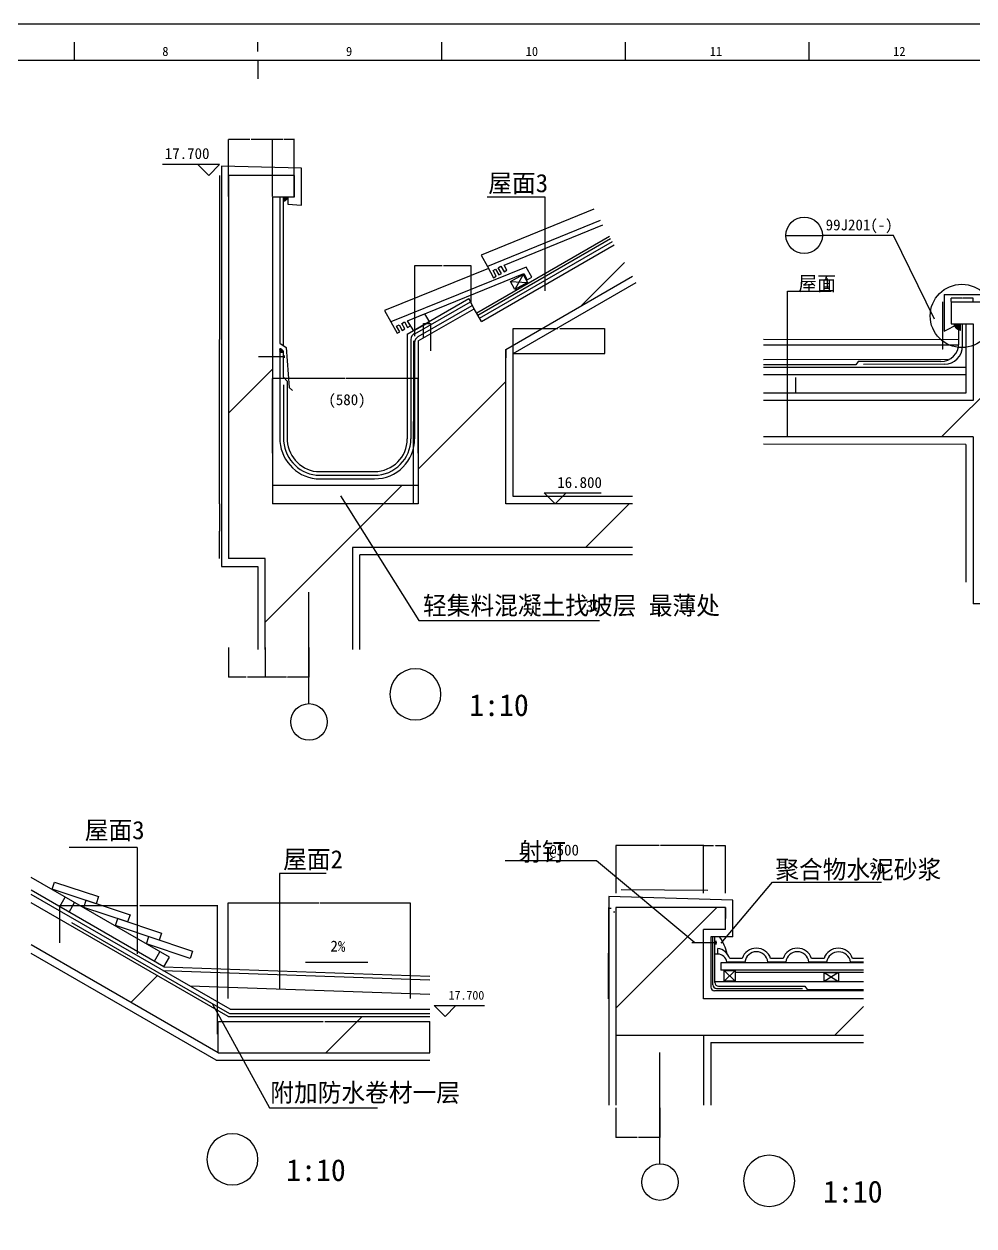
# Model space of a CAD drawing. Header units: metres. Extents: x -1 to 228715, y 0 to 21495.
# Drawn here: x 223944 to 226548, y 18200 to 21495 of the extents above; entities that cross this region are included whole.
import ezdxf

# ---------------------------------------------------------------- set-up
doc = ezdxf.new("R2010")
doc.units = ezdxf.units.M
for name, color, linetype in [('1', 7, 'Continuous'), ('4', 4, 'Continuous'), ('DIM', 3, 'Continuous'), ('EL-3', 4, 'Continuous'), ('HAT', 6, 'Continuous'), ('HATCH', 253, 'Continuous'), ('PUB_DIM', 3, 'Continuous'), ('PUB_TEXT', 7, 'Continuous'), ('STAIR', 7, 'Continuous'), ('TC', 9, 'Continuous'), ('TK', 3, 'Continuous'), ('TXT1', 7, 'Continuous'), ('WALL', 2, 'Continuous')]:
    doc.layers.add(name, color=color, linetype=linetype)
doc.dimstyles.get("Standard").update_dxf_attribs({"dimtxt": 2.5, "dimasz": 2.5, "dimexe": 1.25, "dimexo": 0.625, "dimtad": 1, "dimcen": 2.5, "dimazin": 3, "dimtfac": 1, "dimtmove": 0, "dimatfit": 3})
pattern_1 = [(45, (0, 0), (-336.7596, 336.7596), [])]

# ---------------------------------------------------------------- blocks, each defined once
blk = doc.blocks.new('_INDEX')
blk.add_line((-0.5, 0), (0.5, 0))
blk.add_circle((0, 0), 0.5)
blk = doc.blocks.new('_INDEX1')
blk.add_lwpolyline([(-0.5, 0, 1), (0.5, 0, 1)], format="xyb", close=True)
blk = doc.blocks.new('TK-A1')
at = {"layer": 'TK'}
for p, q in [((841, 594), (0, 594)), ((377.62, 589), (377.62, 584)), ((478.38, 589), (478.38, 584)), ((528.75, 589), (528.75, 584)), ((579.12, 589), (579.12, 584)), ((428, 584), (428, 579))]:
    blk.add_line(p, q, dxfattribs=at)
blk.add_lwpolyline([(428, 586.5), (428, 589)], dxfattribs=at)
blk.add_lwpolyline([(831, 584), (25, 584), (25, 10), (831, 10)], close=True, dxfattribs=at)
for s, p in [('8', (401.8, 585.25)), ('9', (452.18, 585.25)), ('10', (501.44, 585.25)), ('11', (551.91, 585.25)), ('12', (602.19, 585.25))]:
    blk.add_text(s, height=2.5, dxfattribs=at).set_placement(p)
blk = doc.blocks.new('*D1')
for p, q in [((225546.33, 19072.69), (225546.33, 18947.69)), ((225546.08, 18947.69), (225545.83, 18947.69)), ((225546.33, 18822.69), (225546.33, 18947.69)), ((225546.33, 18947.69), (225546.33, 18947.69)), ((225546.58, 18947.69), (225546.83, 18947.69))]:
    blk.add_line(p, q)
at = {"layer": 'Defpoints'}
for p in [(225546.33, 19072.69), (225546.33, 18947.69), (225546.33, 18822.69)]:
    blk.add_point(p, dxfattribs=at)
at = {"layer": 'PUB_DIM', "insert": (225546.33, 18948.815), "char_height": 1, "attachment_point": 5}
blk.add_mtext('0', dxfattribs=at)
blk = doc.blocks.new('*D2')
for p, q in [((225834.52, 19242.31), (225806.95, 19242.31)), ((225807.2, 19111.8), (225807.2, 19242.31)), ((225867.09, 19242.31), (225839.52, 19242.31)), ((225866.84, 19111.8), (225866.84, 19242.31))]:
    blk.add_line(p, q)
at = {"layer": 'Defpoints'}
for p in [(225866.84, 19242.31), (225807.2, 19111.8), (225866.84, 19111.8)]:
    blk.add_point(p, dxfattribs=at)
at = {"layer": 'PUB_DIM', "insert": (225837.02, 19242.31), "char_height": 1, "attachment_point": 5}
blk.add_mtext('59,64', dxfattribs=at)
blk = doc.blocks.new('*D3')
for p, q in [((225685.6, 19242.41), (225566.85, 19242.41)), ((225567.1, 19111.92), (225567.1, 19242.41)), ((225807.35, 19242.41), (225688.6, 19242.41)), ((225807.1, 19111.92), (225807.1, 19242.41))]:
    blk.add_line(p, q)
at = {"layer": 'Defpoints'}
for p in [(225807.1, 19242.41), (225567.1, 19111.92), (225807.1, 19111.92)]:
    blk.add_point(p, dxfattribs=at)
at = {"layer": 'PUB_DIM', "insert": (225687.1, 19242.41), "char_height": 1, "attachment_point": 5}
blk.add_mtext('240', dxfattribs=at)
blk = doc.blocks.new('*D4')
for p, q in [((225867.36, 19073.12), (225867.36, 19043.12)), ((225867.11, 19043.12), (225866.86, 19043.12)), ((225867.36, 19013.12), (225867.36, 19043.12)), ((225867.36, 19043.12), (225867.36, 19043.12)), ((225867.61, 19043.12), (225867.86, 19043.12))]:
    blk.add_line(p, q)
at = {"layer": 'Defpoints'}
for p in [(225867.36, 19073.12), (225867.36, 19043.12), (225867.36, 19013.12)]:
    blk.add_point(p, dxfattribs=at)
at = {"layer": 'PUB_DIM', "insert": (225867.36, 19044.245), "char_height": 1, "attachment_point": 5}
blk.add_mtext('0', dxfattribs=at)
blk = doc.blocks.new('*D5')
for p, q in [((225566.83, 18523.96), (225566.83, 18442.62)), ((225686.83, 18523.96), (225686.83, 18442.62)), ((225625.33, 18442.62), (225566.58, 18442.62)), ((225687.08, 18442.62), (225628.33, 18442.62))]:
    blk.add_line(p, q)
at = {"layer": 'Defpoints'}
for p in [(225566.83, 18523.96), (225686.83, 18523.96), (225686.83, 18442.62)]:
    blk.add_point(p, dxfattribs=at)
at = {"layer": 'PUB_DIM', "insert": (225626.83, 18442.62), "char_height": 1, "attachment_point": 5}
blk.add_mtext('120', dxfattribs=at)
blk = doc.blocks.new('*D6')
for p, q in [((225011.17, 20625.82), (225011.17, 20404.81)), ((225010.92, 20404.81), (225010.67, 20404.81)), ((225011.17, 20179.63), (225011.17, 20404.81)), ((225011.17, 20404.81), (225011.17, 20404.81)), ((225011.42, 20404.81), (225011.67, 20404.81))]:
    blk.add_line(p, q)
at = {"layer": 'Defpoints'}
for p in [(225011.17, 20625.82), (225011.17, 20404.81), (225011.17, 20179.63)]:
    blk.add_point(p, dxfattribs=at)
at = {"layer": 'PUB_DIM', "insert": (225011.17, 20405.935), "char_height": 1, "attachment_point": 5}
blk.add_mtext('0', dxfattribs=at)
blk = doc.blocks.new('*D7')
for p, q in [((224255.03, 19077.07), (224041.27, 19077.07)), ((224041.52, 18975.61), (224041.52, 19077.07)), ((224474.79, 19077.07), (224261.03, 19077.07)), ((224474.54, 18725.61), (224474.54, 19077.07))]:
    blk.add_line(p, q)
at = {"layer": 'Defpoints'}
for p in [(224474.54, 19077.07), (224041.52, 18975.61), (224474.54, 18725.61)]:
    blk.add_point(p, dxfattribs=at)
at = {"layer": 'PUB_DIM', "insert": (224258.03, 19077.07), "char_height": 1, "attachment_point": 5}
blk.add_mtext('433,02', dxfattribs=at)
blk = doc.blocks.new('*D8')
for p, q in [((224751.57, 19084.83), (224502.82, 19084.83)), ((224503.07, 18823.33), (224503.07, 19084.83)), ((225003.32, 19084.83), (224754.57, 19084.83)), ((225003.07, 18823.33), (225003.07, 19084.83))]:
    blk.add_line(p, q)
at = {"layer": 'Defpoints'}
for p in [(225003.07, 19084.83), (224503.07, 18823.33), (225003.07, 18823.33)]:
    blk.add_point(p, dxfattribs=at)
at = {"layer": 'PUB_DIM', "insert": (224753.07, 19084.83), "char_height": 1, "attachment_point": 5}
blk.add_mtext('500', dxfattribs=at)
blk = doc.blocks.new('*D9')
for p, q in [((224476.27, 18674.14), (224476.27, 18760.13)), ((224476.52, 18760.13), (224763.77, 18760.13)), ((224768.77, 18760.13), (225056.02, 18760.13)), ((225056.27, 18674.14), (225056.27, 18760.13))]:
    blk.add_line(p, q)
at = {"layer": 'Defpoints'}
for p in [(224476.27, 18760.13), (224476.27, 18674.14), (225056.27, 18674.14)]:
    blk.add_point(p, dxfattribs=at)
at = {"layer": 'PUB_DIM', "insert": (224766.27, 18760.13), "char_height": 1, "attachment_point": 5}
blk.add_mtext('30%%d', dxfattribs=at)
blk = doc.blocks.new('*D10')
for p, q in [((226462.05, 20733.13), (226462.05, 20603.13)), ((226462.05, 20673.13), (226462.05, 20603.13)), ((226461.8, 20603.13), (226461.55, 20603.13)), ((226462.05, 20603.13), (226462.05, 20603.13)), ((226462.3, 20603.13), (226462.55, 20603.13))]:
    blk.add_line(p, q)
at = {"layer": 'Defpoints'}
for p in [(226462.05, 20733.13), (226462.05, 20673.13), (226462.05, 20603.13)]:
    blk.add_point(p, dxfattribs=at)
at = {"layer": 'PUB_DIM', "insert": (226462.05, 20604.255), "char_height": 1, "attachment_point": 5}
blk.add_mtext('0', dxfattribs=at)
blk = doc.blocks.new('*D11')
for p, q in [((226515.28, 20743.3), (226486.03, 20743.3)), ((226486.28, 20733.9), (226486.28, 20743.3)), ((226546.53, 20743.3), (226517.28, 20743.3)), ((226546.28, 20733.9), (226546.28, 20743.3))]:
    blk.add_line(p, q)
at = {"layer": 'Defpoints'}
for p in [(226486.28, 20733.9), (226546.28, 20743.3), (226546.28, 20733.9)]:
    blk.add_point(p, dxfattribs=at)
at = {"layer": 'PUB_DIM', "insert": (226516.28, 20743.3), "char_height": 1, "attachment_point": 5}
blk.add_mtext('60', dxfattribs=at)
blk = doc.blocks.new('*D50')
for p, q in [((226546.28, 19986.28), (226546.28, 19904.93)), ((226666.28, 19986.28), (226666.28, 19904.93)), ((226604.78, 19904.93), (226546.03, 19904.93)), ((226666.53, 19904.93), (226607.78, 19904.93))]:
    blk.add_line(p, q)
at = {"layer": 'Defpoints'}
for p in [(226546.28, 19986.28), (226666.28, 19986.28), (226666.28, 19904.93)]:
    blk.add_point(p, dxfattribs=at)
at = {"layer": 'PUB_DIM', "insert": (226606.28, 19904.93), "char_height": 1, "attachment_point": 5}
blk.add_mtext('120', dxfattribs=at)
blk = doc.blocks.new('*D51')
for p, q in [((225014.82, 20639.26), (225014.82, 20832.89)), ((225015.07, 20832.89), (225090.6, 20832.89)), ((225093.6, 20832.89), (225169.13, 20832.89)), ((225169.38, 20728.5), (225169.38, 20832.89))]:
    blk.add_line(p, q)
at = {"layer": 'Defpoints'}
for p in [(225014.82, 20832.89), (225169.38, 20728.5), (225014.82, 20639.26)]:
    blk.add_point(p, dxfattribs=at)
at = {"layer": 'PUB_DIM', "insert": (225092.1, 20832.89), "char_height": 1, "attachment_point": 5}
blk.add_mtext('200', dxfattribs=at)
blk = doc.blocks.new('*D52')
for p, q in [((225038.84, 20633.75), (225038.84, 20673.8)), ((225039.09, 20673.8), (225047.84, 20673.8)), ((225049.84, 20673.8), (225058.59, 20673.8)), ((225058.84, 20599.11), (225058.84, 20673.8))]:
    blk.add_line(p, q)
at = {"layer": 'Defpoints'}
for p in [(225038.84, 20673.8), (225038.84, 20633.75), (225058.84, 20599.11)]:
    blk.add_point(p, dxfattribs=at)
at = {"layer": 'PUB_DIM', "insert": (225048.84, 20673.8), "char_height": 1, "attachment_point": 5}
blk.add_mtext('20', dxfattribs=at)
blk = doc.blocks.new('*D54')
for p, q in [((224479.97, 20179.64), (224479.97, 20104.64)), ((224479.72, 20104.64), (224479.47, 20104.64)), ((224479.97, 20029.64), (224479.97, 20104.64)), ((224479.97, 20104.64), (224479.97, 20104.64)), ((224480.22, 20104.64), (224480.47, 20104.64))]:
    blk.add_line(p, q)
at = {"layer": 'Defpoints'}
for p in [(224479.97, 20179.64), (224479.97, 20104.64), (224479.97, 20029.64)]:
    blk.add_point(p, dxfattribs=at)
at = {"layer": 'PUB_DIM', "insert": (224479.97, 20105.765), "char_height": 1, "attachment_point": 5}
blk.add_mtext('0', dxfattribs=at)
blk = doc.blocks.new('*D55')
for p, q in [((224479.97, 21079.64), (224479.97, 20629.64)), ((224479.72, 20629.64), (224479.47, 20629.64)), ((224479.97, 20179.64), (224479.97, 20629.64)), ((224479.97, 20629.64), (224479.97, 20629.64)), ((224480.22, 20629.64), (224480.47, 20629.64))]:
    blk.add_line(p, q)
at = {"layer": 'Defpoints'}
for p in [(224479.97, 21079.64), (224479.97, 20629.64), (224479.97, 20179.64)]:
    blk.add_point(p, dxfattribs=at)
at = {"layer": 'PUB_DIM', "insert": (224479.97, 20630.765), "char_height": 1, "attachment_point": 5}
blk.add_mtext('0', dxfattribs=at)
blk = doc.blocks.new('*D56')
for p, q in [((224653.69, 21177.87), (224624.44, 21177.87)), ((224624.69, 21022.29), (224624.69, 21177.87)), ((224684.94, 21177.87), (224655.69, 21177.87)), ((224684.69, 21022.29), (224684.69, 21177.87))]:
    blk.add_line(p, q)
at = {"layer": 'Defpoints'}
for p in [(224684.69, 21177.87), (224624.69, 21022.29), (224684.69, 21022.29)]:
    blk.add_point(p, dxfattribs=at)
at = {"layer": 'PUB_DIM', "insert": (224654.69, 21177.87), "char_height": 1, "attachment_point": 5}
blk.add_mtext('60', dxfattribs=at)
blk = doc.blocks.new('*D57')
for p, q in [((224563.19, 21177.87), (224504.44, 21177.87)), ((224504.69, 21022.29), (224504.69, 21177.87)), ((224624.94, 21177.87), (224566.19, 21177.87)), ((224624.69, 21022.29), (224624.69, 21177.87))]:
    blk.add_line(p, q)
at = {"layer": 'Defpoints'}
for p in [(224624.69, 21177.87), (224504.69, 21022.29), (224624.69, 21022.29)]:
    blk.add_point(p, dxfattribs=at)
at = {"layer": 'PUB_DIM', "insert": (224564.69, 21177.87), "char_height": 1, "attachment_point": 5}
blk.add_mtext('120', dxfattribs=at)
blk = doc.blocks.new('*D58')
for p, q in [((225284.69, 20591.18), (225284.69, 20659.95)), ((225284.94, 20659.95), (225407.275, 20659.95)), ((225413.275, 20659.95), (225535.61, 20659.95)), ((225535.86, 20591.18), (225535.86, 20659.95))]:
    blk.add_line(p, q)
at = {"layer": 'Defpoints'}
for p in [(225284.69, 20659.95), (225284.69, 20591.18), (225535.86, 20591.18)]:
    blk.add_point(p, dxfattribs=at)
at = {"layer": 'PUB_DIM', "insert": (225410.275, 20659.95), "char_height": 1, "attachment_point": 5}
blk.add_mtext('251,17', dxfattribs=at)
blk = doc.blocks.new('*D59')
for p, q in [((224604.69, 19785.53), (224604.69, 19704.18)), ((224724.69, 19785.53), (224724.69, 19704.18)), ((224663.19, 19704.18), (224604.44, 19704.18)), ((224724.94, 19704.18), (224666.19, 19704.18))]:
    blk.add_line(p, q)
at = {"layer": 'Defpoints'}
for p in [(224604.69, 19785.53), (224724.69, 19785.53), (224724.69, 19704.18)]:
    blk.add_point(p, dxfattribs=at)
at = {"layer": 'PUB_DIM', "insert": (224664.69, 19704.18), "char_height": 1, "attachment_point": 5}
blk.add_mtext('120', dxfattribs=at)
blk = doc.blocks.new('*D60')
for p, q in [((224504.69, 19785.53), (224504.69, 19704.18)), ((224604.69, 19785.53), (224604.69, 19704.18)), ((224553.19, 19704.18), (224504.44, 19704.18)), ((224604.94, 19704.18), (224556.19, 19704.18))]:
    blk.add_line(p, q)
at = {"layer": 'Defpoints'}
for p in [(224504.69, 19785.53), (224604.69, 19785.53), (224604.69, 19704.18)]:
    blk.add_point(p, dxfattribs=at)
at = {"layer": 'PUB_DIM', "insert": (224554.69, 19704.18), "char_height": 1, "attachment_point": 5}
blk.add_mtext('100', dxfattribs=at)
blk = doc.blocks.new('*D61')
for p, q in [((224823.19, 20523.14), (224624.44, 20523.14)), ((224624.69, 20317.83), (224624.69, 20523.14)), ((225024.94, 20523.14), (224826.19, 20523.14)), ((225024.69, 20317.83), (225024.69, 20523.14))]:
    blk.add_line(p, q)
at = {"layer": 'Defpoints'}
for p in [(225024.69, 20523.14), (224624.69, 20317.83), (225024.69, 20317.83)]:
    blk.add_point(p, dxfattribs=at)
at = {"layer": 'PUB_DIM', "insert": (224824.69, 20523.14), "char_height": 1, "attachment_point": 5}
blk.add_mtext('400', dxfattribs=at)

msp = doc.modelspace()

# ---------------------------------------------------------------- hatches: boundary and pattern name
at = {"layer": 'HAT'}
h = msp.add_hatch(dxfattribs=at)
h.set_pattern_fill('SOLID')
h.paths.add_polyline_path([(224654.88, 21009.22, 0.41), (224665.2, 21019.55), (224654.87, 21019.55)])
h = msp.add_hatch(dxfattribs=at)
h.set_pattern_fill('SOLID')
h.paths.add_polyline_path([(226511.55, 20655.24, -0.41), (226493.63, 20673.17), (226511.56, 20673.17)])
h = msp.add_hatch(dxfattribs=at)
h.set_pattern_fill('SOLID')
h.paths.add_polyline_path([(224655.33, 20595.15, 0.41), (224645, 20605.47), (224645, 20595.14)])
at = {"layer": 'HATCH'}
h = msp.add_hatch(dxfattribs=at)
h.set_pattern_fill('AN31C', scale=150)
h.set_pattern_definition(pattern_1)
h.paths.add_polyline_path([(224624.69, 20179.63), (224624.69, 21019.63), (224684.69, 21019.63), (224684.69, 21079.63), (224504.69, 21079.63), (224504.69, 20079.63), (224604.69, 20079.63), (224604.69, 19779.63), (224844.69, 19779.63), (224844.69, 20059.63), (225612.05, 20059.63), (225612.05, 20179.63), (225264.69, 20179.63), (225264.69, 20602.73), (225612.05, 20803.28), (225561.92, 20889.8), (225197.89, 20679.63), (225177.89, 20714.28), (225024.69, 20625.82), (225024.69, 20179.63)])
h = msp.add_hatch(dxfattribs=at)
h.set_pattern_fill('AN31C', scale=150)
h.set_pattern_definition(pattern_1)
h.paths.add_polyline_path([(226786.28, 20733.13), (226666.28, 20733.13), (226666.28, 19964.65), (226786.28, 19964.65), (226786.28, 20133.13), (227383.48, 20133.13), (227383.48, 20233.13), (226786.28, 20233.13)])
h.paths.add_polyline_path([(226666.28, 20733.13), (226592.99, 20733.13, -0.12), (226602.06, 20694.48, -0.31), (226546.28, 20613.38), (226546.28, 20462.64), (226036.84, 20462.64), (226036.84, 20362.59), (226546.28, 20362.59), (226546.28, 19964.65), (226666.28, 19964.65), (226666.28, 20137.71)])
h.paths.add_polyline_path([(226602.06, 20694.48, 0.12), (226592.99, 20733.13), (226486.28, 20733.13), (226486.28, 20673.13), (226546.28, 20673.13), (226546.28, 20613.38, 0.31)])
h.paths.add_polyline_path([(226036.84, 20462.64), (225971.24, 20462.64), (225971.24, 20362.59), (226036.84, 20362.59)])
h = msp.add_hatch(dxfattribs=at)
h.set_pattern_fill('AR-SAND', scale=8)
h.paths.add_polyline_path([(225971.24, 20605.61), (226036.84, 20606.66), (226036.84, 20621.66), (225971.24, 20620.61)])
h.paths.add_polyline_path([(226036.84, 20621.66), (226036.84, 20606.66), (226486.17, 20613.83, 0.04), (226493.56, 20628.95)])
h = msp.add_hatch(dxfattribs=at)
h.set_pattern_fill('AR-CONC', scale=8)
h.paths.add_polyline_path([(226036.84, 20566.65), (226036.84, 20606.66), (225971.24, 20605.61), (225971.24, 20565.61)])
h.paths.add_polyline_path([(226442.44, 20573.13, 0.14), (226486.17, 20613.83), (226036.84, 20606.66), (226036.84, 20566.65)])
h = msp.add_hatch(dxfattribs=at)
h.set_pattern_fill('AR-SAND', scale=8)
h.paths.add_polyline_path([(226224.13, 20532.07), (226231.1, 20542.18), (226405.52, 20544.97, 0.09), (226442.44, 20555.56), (226036.84, 20549.08), (226036.84, 20529.08)])
h.paths.add_polyline_path([(225971.24, 20528.03), (226036.84, 20529.08), (226036.84, 20549.08), (225971.24, 20548.04)])
h = msp.add_hatch(dxfattribs=at)
h.set_pattern_fill('NET', scale=160)
h.paths.add_polyline_path([(225971.24, 20482.63), (226017.94, 20482.63), (226017.94, 20524.86), (225971.24, 20524.12)])
h.paths.add_polyline_path([(226017.94, 20524.86), (226017.94, 20482.63), (226526.28, 20482.65), (226526.28, 20532.98)])
h = msp.add_hatch(dxfattribs=at)
h.set_pattern_fill('AN32C', scale=150)
h.set_pattern_definition(pattern_1)
h.paths.add_polyline_path([(224624.69, 20229.63), (224624.69, 20179.63), (225024.69, 20179.63), (225024.69, 20229.63)])
h = msp.add_hatch(dxfattribs=at)
h.set_pattern_fill('AN31C', scale=150)
h.set_pattern_definition(pattern_1)
h.paths.add_polyline_path([(225806.84, 18976.22), (225783.22, 18976.22), (225667.22, 19072.69), (225566.84, 19072.69), (225566.84, 18722.69), (226245.73, 18722.69), (226245.73, 18822.69), (225806.84, 18822.69)])
h.paths.add_polyline_path([(225866.84, 19072.69), (225667.22, 19072.69), (225783.22, 18976.22), (225806.84, 18976.22), (225806.84, 19012.69), (225866.84, 19012.69)])
h = msp.add_hatch(dxfattribs=at)
h.set_pattern_fill('ANSI31', scale=150)
h.paths.add_polyline_path([(225806.84, 18722.69), (225566.84, 18722.69), (225566.84, 18531.43), (225806.84, 18531.43)])
at = {"layer": 'PUB_DIM'}
h = msp.add_hatch(dxfattribs=at)
h.set_pattern_fill('AR-SAND', scale=10)
h.paths.add_polyline_path([(226245.73, 18844.81), (225836.85, 18844.81, -0.41), (225826.85, 18854.81), (225826.85, 18976.22), (225806.84, 18976.22), (225806.84, 18822.69), (226245.73, 18822.69)])
h.paths.add_polyline_path([(225886.84, 19012.55), (225886.84, 19012.69), (225806.84, 19012.69), (225806.84, 18976.22), (225826.85, 18976.22), (225826.85, 18992.69), (225870.1, 18992.69)])
h.paths.add_polyline_path([(225906.84, 19036.3), (225870.1, 18992.69), (225906.84, 18992.69)])
h.paths.add_polyline_path([(225634.06, 19100.27), (225546.84, 19102.69), (225546.84, 18531.43), (225566.84, 18531.43), (225566.84, 19072.69), (225667.22, 19072.69)])
h.paths.add_polyline_path([(225826.84, 18702.69), (226245.73, 18702.69), (226245.73, 18722.69), (225806.84, 18722.69), (225806.84, 18531.43), (225826.84, 18531.43)])
h = msp.add_hatch(dxfattribs=at)
h.set_pattern_fill('AR-SAND', scale=10)
h.paths.add_polyline_path([(225866.84, 19072.69), (225866.84, 19012.69), (225806.84, 19012.69), (225806.84, 18976.22), (225826.85, 18976.22), (225826.85, 18992.69), (225870.1, 18992.69), (225886.84, 19012.55), (225886.84, 19092.69), (225634.24, 19100.12), (225667.22, 19072.69)])
h = msp.add_hatch(dxfattribs=at)
h.set_pattern_fill('AR-SAND', scale=10)
h.paths.add_polyline_path([(225870.63, 18946.87, 0.11), (225849.66, 18992.69), (225837.91, 18992.69), (225837.91, 18945.01), (225846.06, 18945.01), (225846.06, 18960.55, -0.18)])
at = {"layer": 'TC'}
h = msp.add_hatch(dxfattribs=at)
h.set_pattern_fill('AN31C', scale=150)
h.set_pattern_definition(pattern_1)
h.paths.add_polyline_path([(225056.27, 18774.14), (224503.07, 18774.14), (224468.66, 18794.01), (224550.53, 18674.14), (225056.27, 18674.14)])
h.paths.add_polyline_path([(223963.47, 19085.68), (223963.47, 18970.21), (224476.27, 18674.14), (224550.53, 18674.14), (224468.66, 18794.01)])

# ---------------------------------------------------------------- linework, layer by layer
for p, q in [((225372.42, 21019.83), (225213.33, 21019.83)), ((225372.42, 20763.2), (225372.42, 21019.83)), ((224342.21, 18936.3), (223963.47, 19154.96)), ((224327.21, 18910.32), (223963.47, 19120.32)), ((224508.43, 18794.14), (223963.47, 19108.78)), ((224041.42, 19075.32), (224056.42, 19101.3)), ((224067.41, 19060.32), (224082.41, 19086.3)), ((224301.23, 18925.32), (224316.23, 18951.3)), ((224327.21, 18910.32), (224342.21, 18936.3)), ((224324.37, 18900.41), (225056.27, 18874.85)), ((224327.21, 18910.32), (225056.27, 18884.86)), ((224398.16, 18857.81), (225056.27, 18834.83)), ((224508.43, 18794.14), (225056.27, 18794.14))]:
    msp.add_line(p, q)
for points in [[(224141.11, 19083.19), (224021.06, 19123.28), (224027.55, 19142.73), (224147.6, 19102.65)], [(224107.76, 19073.28), (224114.26, 19092.73), (224234.31, 19052.65), (224227.81, 19033.19)], [(224194.47, 19023.28), (224200.96, 19042.73), (224321.01, 19002.64), (224314.52, 18983.19)], [(224279.49, 18973.58), (224285.98, 18993.03), (224406.03, 18952.94), (224399.54, 18933.49)]]:
    msp.add_lwpolyline(points, close=True)
msp.add_lwpolyline([(224459.21, 18809.48), (224616.46, 18523.92), (224913.33, 18523.92)])
at = {"layer": '1'}
msp.add_line((225549.15, 20911.83), (225185.16, 20701.69), dxfattribs=at)
at = {"layer": '4'}
for p, q in [((224704.69, 21099.63), (224484.69, 21104.63)), ((224484.69, 21104.63), (224484.69, 20007.96)), ((224704.69, 20998.41), (224704.69, 21099.63)), ((224644.75, 21019.63), (224644.9, 20619.47)), ((224655.08, 20612.48), (224655.08, 21019.63)), ((224655.08, 21019.63), (224655.08, 21009.47)), ((224666.81, 21019.63), (224666.81, 21000.53)), ((224666.81, 21000.53), (224704.69, 20998.41)), ((225187.89, 20696.96), (225551.89, 20907.11)), ((225192.89, 20688.29), (225556.9, 20898.46)), ((224994.62, 20644.61), (225163.12, 20741.9)), ((225015.59, 20645.18), (225167.79, 20733.06)), ((225177.89, 20714.28), (225163.12, 20741.9)), ((226466.28, 20753.13), (226806.28, 20753.13)), ((226466.28, 20753.13), (226466.28, 20653.13)), ((225024.69, 20638.05), (225172.34, 20723.3)), ((226466.28, 20653.13), (226505.85, 20673.13)), ((226506.82, 20619.32), (226506.82, 20673.13)), ((226516.82, 20612.03), (226516.82, 20673.13)), ((226526.28, 20673.13), (226526.28, 20482.65)), ((224994.62, 20644.61), (224994.62, 20357.82)), ((225004.62, 20631.39), (225004.62, 20357.82)), ((224644.9, 20619.47), (224662.04, 20607.71)), ((224644.91, 20595.35), (224655.08, 20595.35)), ((224644.91, 20595.35), (224645.05, 20357.31)), ((224655.08, 20526.54), (224655.08, 20595.35)), ((225014.62, 20622.45), (225014.62, 20357.82)), ((226231.1, 20569.41), (226224.13, 20560.78)), ((226457.62, 20569.33), (226231.1, 20569.41)), ((226467.62, 20562.04), (226245.95, 20561.46)), ((224655.08, 20526.54), (224665.08, 20515.39)), ((226526.28, 20552.98), (225971.24, 20552.99)), ((226526.28, 20532.98), (225971.24, 20532.99)), ((224655.08, 20505.22), (224655.08, 20357.45)), ((224665.08, 20515.39), (224665.08, 20357.77)), ((226526.28, 20482.65), (225971.24, 20482.63)), ((226526.28, 20341.99), (225971.24, 20342.6)), ((226526.28, 20341.99), (226526.28, 19964.65)), ((224744.62, 20247.82), (224904.62, 20247.82)), ((225024.69, 20229.63), (224624.69, 20229.63)), ((225612.05, 20039.63), (224864.69, 20039.63)), ((224864.69, 19779.63), (224864.69, 20039.63)), ((224484.69, 20007.96), (224584.69, 20007.96)), ((224584.69, 20007.96), (224584.69, 19779.63)), ((224470.91, 18654.14), (223963.47, 18947.12)), ((224470.91, 18654.14), (225056.27, 18654.14))]:
    msp.add_line(p, q, dxfattribs=at)
for points in [[(226506.82, 20629.16), (225971.24, 20629.49)], [(224662.04, 20607.71), (224671.01, 20498.07), (224679.45, 20489.63)], [(226506.55, 20614.16), (225971.24, 20614.49)], [(226477.98, 20575.16), (225971.24, 20574.48)], [(226224.13, 20560.78), (225971.24, 20560.44)], [(224745.45, 20267.81), (224905.45, 20267.81)], [(224744.62, 20257.82), (224904.62, 20257.82)]]:
    msp.add_lwpolyline(points, dxfattribs=at)
for centre, radius, start, end in [((225024.69, 20629.67), 20, 120, 180), ((225034.69, 20620.73), 20, 120, 180), ((226456.82, 20619.32), 50, 270.91, 0), ((226466.82, 20612.03), 50, 270.91, 0), ((224757.02, 20359.12), 111.98, 179.14, 263.64), ((224756.98, 20359.04), 101.91, 179.1, 263.41), ((224757.23, 20359.21), 92.16, 179.1, 262.65), ((224904.62, 20357.82), 100, 270, 0), ((224904.62, 20357.82), 110, 270, 0), ((224904.62, 20357.82), 90, 270, 0)]:
    msp.add_arc(centre, radius, start, end, dxfattribs=at)
at = {"layer": 'DIM'}
msp.add_circle((226515.21, 20694.48), 86.85, dxfattribs=at)
at = {"layer": 'EL-3'}
for p, q in [((225505.77, 20986.69), (225196.9, 20861.43)), ((225196.9, 20861.43), (225214.11, 20830.34)), ((225217.26, 20824.66), (224932.25, 20709.08)), ((225312.41, 20808.4), (225289.53, 20767.15)), ((225277.42, 20789.02), (225324.52, 20786.53)), ((224932.25, 20709.08), (224949.46, 20677.99))]:
    msp.add_line(p, q, dxfattribs=at)
for points in [[(225523.63, 20955.87), (225214.11, 20830.34), (225231.32, 20799.26), (225238.58, 20803.28), (225230.04, 20818.7), (225236.74, 20822.41), (225245.17, 20807.19), (225252.48, 20811.23), (225244.05, 20826.45), (225251.36, 20830.5), (225259.79, 20815.28), (225267.71, 20819.67), (225259.96, 20833.67), (225530.56, 20943.92)], [(225612.05, 20199.63), (225284.69, 20199.63), (225284.69, 20591.18), (225622.05, 20785.96)]]:
    msp.add_lwpolyline(points, dxfattribs=at)
for points in [[(225313.98, 20811.15), (225323.69, 20793.63), (225335.89, 20800.38), (225320.36, 20828.42), (224949.46, 20677.99), (224966.67, 20646.91), (224973.93, 20650.93), (224965.39, 20666.35), (224972.09, 20670.06), (224980.52, 20654.84), (224987.83, 20658.88), (224979.41, 20674.1), (224986.72, 20678.15), (224995.14, 20662.93), (225003.06, 20667.32), (224995.31, 20681.32)], [(225277.42, 20789.02), (225312.41, 20808.4), (225324.52, 20786.53), (225289.53, 20767.15)], [(225012.87, 20653.59), (224995.31, 20681.32), (224995.31, 20681.32), (225042.09, 20700.38), (225055.06, 20676.95)]]:
    msp.add_lwpolyline(points, close=True, dxfattribs=at)
at = {"layer": 'PUB_DIM'}
for p, q in [((224449.97, 21109.64), (224323.68, 21109.64)), ((224479.97, 21109.64), (224419.97, 21109.64)), ((224419.97, 21109.64), (224449.97, 21079.64)), ((224449.97, 21079.64), (224479.97, 21109.64)), ((226327.63, 20915.24), (226132.82, 20915.24)), ((226440.2, 20685.15), (226327.63, 20915.24)), ((225284.69, 20591.18), (225535.86, 20591.18)), ((225369.83, 20209.63), (225429.83, 20209.63)), ((225399.83, 20179.63), (225369.83, 20209.63)), ((225399.83, 20209.63), (225526.12, 20209.63)), ((225429.83, 20209.63), (225399.83, 20179.63)), ((224724.69, 19631.62), (224724.69, 19936.96)), ((224253.68, 19237.72), (224067.37, 19237.72)), ((224253.68, 19237.72), (224253.68, 18946.16)), ((224771.79, 19166.42), (224643.85, 19166.42)), ((224643.85, 19166.42), (224643.85, 18851.18)), ((225886.84, 19092.69), (225546.84, 19102.69)), ((225546.84, 19102.69), (225546.84, 18531.43)), ((225886.84, 18992.69), (225886.84, 19092.69)), ((225826.85, 18992.69), (225826.85, 18854.81)), ((225886.84, 18992.69), (225826.85, 18992.69)), ((225826.85, 18992.69), (225826.85, 18954.9)), ((225846.06, 18945.01), (225837.91, 18945.01)), ((225846.06, 18945.01), (225846.06, 18960.55)), ((225854.51, 18920.94), (225854.51, 18900.94)), ((226245.73, 18920.94), (225854.51, 18920.94)), ((226245.73, 18900.94), (225854.51, 18900.94)), ((225893.45, 18900.45), (225863.45, 18870.45)), ((225863.45, 18900.45), (225893.45, 18870.45)), ((226245.73, 18894.75), (225893.45, 18894.75)), ((226177.3, 18894.73), (226137.3, 18869.73)), ((226137.3, 18894.73), (226177.3, 18869.73)), ((226245.73, 18868.99), (225836.85, 18868.99)), ((226245.73, 18844.81), (225836.85, 18844.81)), ((225098.04, 18774.14), (225068.04, 18804.14)), ((225068.04, 18804.14), (225128.04, 18804.14)), ((225128.04, 18804.14), (225098.04, 18774.14)), ((225098.04, 18804.14), (225206.42, 18804.14)), ((225826.84, 18702.69), (225826.84, 18531.43)), ((225826.84, 18702.69), (226245.73, 18702.69)), ((225686.84, 18370.06), (225686.84, 18675.4))]:
    msp.add_line(p, q, dxfattribs=at)
for points in [[(226036.84, 20362.59), (226036.84, 20762.46), (226156.48, 20762.46)], [(224811.12, 20201.11), (225025.9, 19859.95), (225521.7, 19859.95)], [(225783.22, 18976.22), (225512.94, 19201), (225262.91, 19201)], [(225819, 19119.35), (225580.74, 19121.67)], [(225855.34, 18975.16), (225995.97, 19142.09), (226294.74, 19142.09)], [(224886.51, 18921.8), (224715.46, 18921.8)]]:
    msp.add_lwpolyline(points, dxfattribs=at)
for points in [[(225849.66, 18992.69, -0.11), (225870.63, 18946.87)], [(226137.27, 18933), (226103.2, 18933, 0.72), (226024.96, 18933), (225990.89, 18933, 0.72), (225912.64, 18933), (225878.58, 18933, 0.28), (225846.06, 18960.55)], [(226144.33, 18923.4), (226095.56, 18923.4, 0.89), (226032.59, 18923.4), (225983.25, 18923.4, 0.89), (225920.28, 18923.4), (225870.94, 18923.4, 0.36), (225846.06, 18945.01)], [(226245.73, 18933), (226215.52, 18933, 0.72), (226137.27, 18933), (226103.2, 18933)], [(226245.73, 18923.36), (226210.09, 18923.36, 0.85), (226144.33, 18923.36), (226104.02, 18923.36)]]:
    msp.add_lwpolyline(points, format="xyb", dxfattribs=at)
for points in [[(225863.45, 18900.45), (225893.45, 18900.45), (225893.45, 18870.45), (225863.45, 18870.45)], [(226137.3, 18894.73), (226177.3, 18894.73), (226177.3, 18869.73), (226137.3, 18869.73)]]:
    msp.add_lwpolyline(points, close=True, dxfattribs=at)
for centre in [(224725.19, 19581.65), (225687.33, 18320.09)]:
    msp.add_circle(centre, 50, dxfattribs=at)
msp.add_arc((225836.85, 18854.81), 10, 180, 270, dxfattribs=at)
at = {"layer": 'WALL'}
for p, q in [((224684.69, 21079.63), (224504.69, 21079.63)), ((224504.69, 21079.63), (224504.69, 20029.63)), ((224684.69, 21079.63), (224684.69, 21019.63)), ((224624.69, 21019.63), (224624.69, 20179.63)), ((224684.69, 21019.63), (224624.69, 21019.63)), ((225197.89, 20679.63), (225561.92, 20889.8)), ((226486.28, 20733.13), (226786.28, 20733.13)), ((226486.28, 20733.13), (226486.28, 20673.13)), ((225024.69, 20625.82), (225177.89, 20714.28)), ((225197.89, 20679.63), (225177.89, 20714.28)), ((226486.28, 20673.13), (226546.28, 20673.13)), ((226546.28, 20673.13), (226546.28, 20462.64)), ((225024.69, 20625.82), (225024.69, 20179.63)), ((225264.69, 20602.73), (225264.69, 20579.63)), ((226546.28, 20462.64), (225971.24, 20462.64)), ((226546.28, 20362.59), (225971.24, 20362.59)), ((226546.28, 20362.59), (226546.28, 19964.65)), ((225024.69, 20179.63), (224624.69, 20179.63)), ((224844.69, 20059.63), (224844.69, 19779.63)), ((225612.05, 20059.63), (224844.69, 20059.63)), ((224604.69, 20029.63), (224504.69, 20029.63)), ((224604.69, 19779.63), (224604.69, 20029.63)), ((224503.07, 18774.14), (223963.47, 19085.68)), ((225866.84, 19072.69), (225566.84, 19072.69)), ((225566.84, 19072.69), (225566.84, 18531.43)), ((225866.84, 19012.69), (225866.84, 19072.69)), ((225806.84, 18822.69), (225806.84, 19012.69)), ((225866.84, 19012.69), (225806.84, 19012.69)), ((225832.53, 18861.18), (225832.53, 18992.69)), ((225837.91, 18867.43), (225837.91, 18992.69)), ((225840.97, 18981.54), (225840.97, 18971.28)), ((224476.27, 18674.14), (223963.47, 18970.21)), ((225842.53, 18851.18), (226077.94, 18851.18)), ((225847.91, 18857.43), (226085.08, 18857.43)), ((226085.08, 18857.43), (226090.79, 18847.67)), ((226090.79, 18847.67), (226245.73, 18847.67)), ((226245.73, 18822.69), (225806.84, 18822.69)), ((224503.07, 18774.14), (225056.27, 18774.14)), ((225566.84, 18722.69), (226245.73, 18722.69)), ((225806.84, 18722.69), (225806.84, 18531.43)), ((224476.27, 18674.14), (225056.27, 18674.14))]:
    msp.add_line(p, q, dxfattribs=at)
for points in [[(225612.05, 20179.63), (225264.69, 20179.63), (225264.69, 20602.73), (225612.05, 20803.28)], [(224586.99, 20583.41), (224657.25, 20583.41)], [(224657.25, 20586.4), (224657.25, 20580.01)], [(224073.75, 19032.02), (224506.76, 18782.02), (225056.27, 18782.02)], [(225843.68, 18976.22), (225774.68, 18976.22)]]:
    msp.add_lwpolyline(points, dxfattribs=at)
for centre in [(225842.53, 18861.18), (225847.91, 18867.43)]:
    msp.add_arc(centre, 10, 180, 270, dxfattribs=at)

# ---------------------------------------------------------------- block references
at = {"layer": 'PUB_DIM'}
for name, p, xscale, yscale, zscale in [('TK-A1', (220304.77, 15554.61), 10, 10, 10), ('_INDEX', (226082.82, 20915.24), 100, 100, 100)]:
    msp.add_blockref(name, p, dxfattribs=dict(at, xscale=xscale, yscale=yscale, zscale=zscale))
at = {"layer": 'PUB_TEXT', "xscale": 140, "yscale": 140, "zscale": 140}
for p in [(225016.69, 19657.18), (224514.85, 18382.47), (225986.84, 18323.54)]:
    msp.add_blockref('_INDEX1', p, dxfattribs=at)

# ---------------------------------------------------------------- texts
for s, height, p in [('屋面3', 50, (225216.69, 21033.63)), ('99J201(-)', 30, (226141.82, 20929)), ('屋面', 40, (226066.43, 20763.56)), ('1', 30, (226135.24, 20768.31)), ('轻集料混凝土找坡层 最薄处', 50, (225037.63, 19875.61)), ('30', 30, (225484.4, 19884.06)), ('屋面3', 50, (224110.24, 19260.09)), ('射钉', 50, (225299.04, 19201)), ('@500', 30, (225383.68, 19215.36)), ('屋面2', 50, (224654.22, 19180.02)), ('聚合物水泥砂浆', 50, (226003.78, 19151.94)), ('20', 30, (226261.28, 19166.3)), ('附加防水卷材一层', 50, (224618.8, 18540.58))]:
    msp.add_text(s, height=height).set_placement(p)
at = {"layer": 'PUB_DIM'}
for s, height, p in [('17.700', 30, (224329.68, 21124.64)), ('(580)', 30, (224778.23, 20449.89)), ('16.800', 30, (225405.83, 20222.96)), ('17.700', 24, (225107.73, 18820.18))]:
    msp.add_text(s, height=height, dxfattribs=at).set_placement(p)
at = {"layer": 'STAIR'}
msp.add_text('2%', height=30, rotation=359, dxfattribs=at).set_placement((224783.54, 18952.24))
at = {"layer": 'TXT1'}
for p in [(225164.43, 19597.66), (224662.59, 18322.95), (226134.58, 18264.03)]:
    msp.add_text('1:10', height=60, dxfattribs=at).set_placement(p)

# ---------------------------------------------------------------- dimensions: what is measured, and where the dimension line sits
at = {"layer": 'PUB_DIM'}
for base, p1, p2, picture, middle in [((224624.69, 21177.87), (224624.69, 21022.29), (224504.69, 21022.29), '*D57', (224564.69, 21177.87)), ((224684.69, 21177.87), (224684.69, 21022.29), (224624.69, 21022.29), '*D56', (224654.69, 21177.87)), ((224479.97, 20629.64), (224479.97, 20179.64), (224479.97, 21079.64), '*D55', (224479.97, 20630.765)), ((226462.05, 20603.13), (226462.05, 20733.13), (226462.05, 20673.13), '*D10', (226462.05, 20604.255)), ((226546.28, 20743.3), (226546.28, 20733.9), (226486.28, 20733.9), '*D11', (226516.28, 20743.3)), ((225038.84, 20673.8), (225038.84, 20633.75), (225058.84, 20599.11), '*D52', (225048.84, 20673.8)), ((225284.69, 20659.95), (225284.69, 20591.18), (225535.86, 20591.18), '*D58', (225410.275, 20659.95)), ((225011.17, 20404.81), (225011.17, 20179.63), (225011.17, 20625.82), '*D6', (225011.17, 20405.935)), ((225024.69, 20523.14), (225024.69, 20317.83), (224624.69, 20317.83), '*D61', (224824.69, 20523.14)), ((224479.97, 20104.64), (224479.97, 20029.64), (224479.97, 20179.64), '*D54', (224479.97, 20105.765)), ((226666.28, 19904.93), (226666.28, 19986.28), (226546.28, 19986.28), '*D50', (226606.28, 19904.93)), ((224604.69, 19704.18), (224604.69, 19785.53), (224504.69, 19785.53), '*D60', (224554.69, 19704.18)), ((224724.69, 19704.18), (224724.69, 19785.53), (224604.69, 19785.53), '*D59', (224664.69, 19704.18)), ((225866.84, 19242.31), (225866.84, 19111.8), (225807.2, 19111.8), '*D2', (225837.02, 19242.31)), ((224474.54, 19077.07), (224474.54, 18725.61), (224041.52, 18975.61), '*D7', (224258.03, 19077.07)), ((225003.07, 19084.83), (225003.07, 18823.33), (224503.07, 18823.33), '*D8', (224753.07, 19084.83)), ((225546.33, 18947.69), (225546.33, 18822.69), (225546.33, 19072.69), '*D1', (225546.33, 18948.815)), ((225867.36, 19043.12), (225867.36, 19013.12), (225867.36, 19073.12), '*D4', (225867.36, 19044.245)), ((225686.83, 18442.62), (225686.83, 18523.96), (225566.83, 18523.96), '*D5', (225626.83, 18442.62))]:
    dim = msp.add_linear_dim(base=base, p1=p1, p2=p2, dimstyle='Standard', dxfattribs=at)
    dim.commit()
    dim.dimension.update_dxf_attribs({"geometry": picture, "text_midpoint": middle})
for base, p1, p2, text, picture, middle in [((225014.82, 20832.89), (225014.82, 20639.26), (225169.38, 20728.5), '200', '*D51', (225092.1, 20832.89)), ((225807.1, 19242.41), (225807.1, 19111.92), (225567.1, 19111.92), '240', '*D3', (225687.1, 19242.41)), ((224476.27, 18760.13), (224476.27, 18674.14), (225056.27, 18674.14), '30%%d', '*D9', (224766.27, 18760.13))]:
    dim = msp.add_linear_dim(base=base, p1=p1, p2=p2, text=text, dimstyle='Standard', dxfattribs=at)
    dim.commit()
    dim.dimension.update_dxf_attribs({"geometry": picture, "text_midpoint": middle})

doc.saveas('drawing.dxf')
